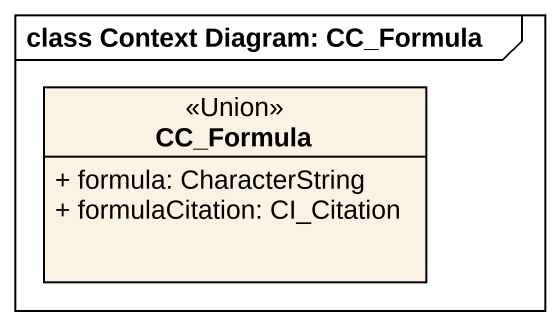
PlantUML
@startuml
mainframe class Context Diagram: CC_Formula
hide circle
hide empty members
skinparam classAttributeIconSize 0
class CC_Formula <<Union>> {
  + formula: CharacterString
  + formulaCitation: CI_Citation
}
@enduml
